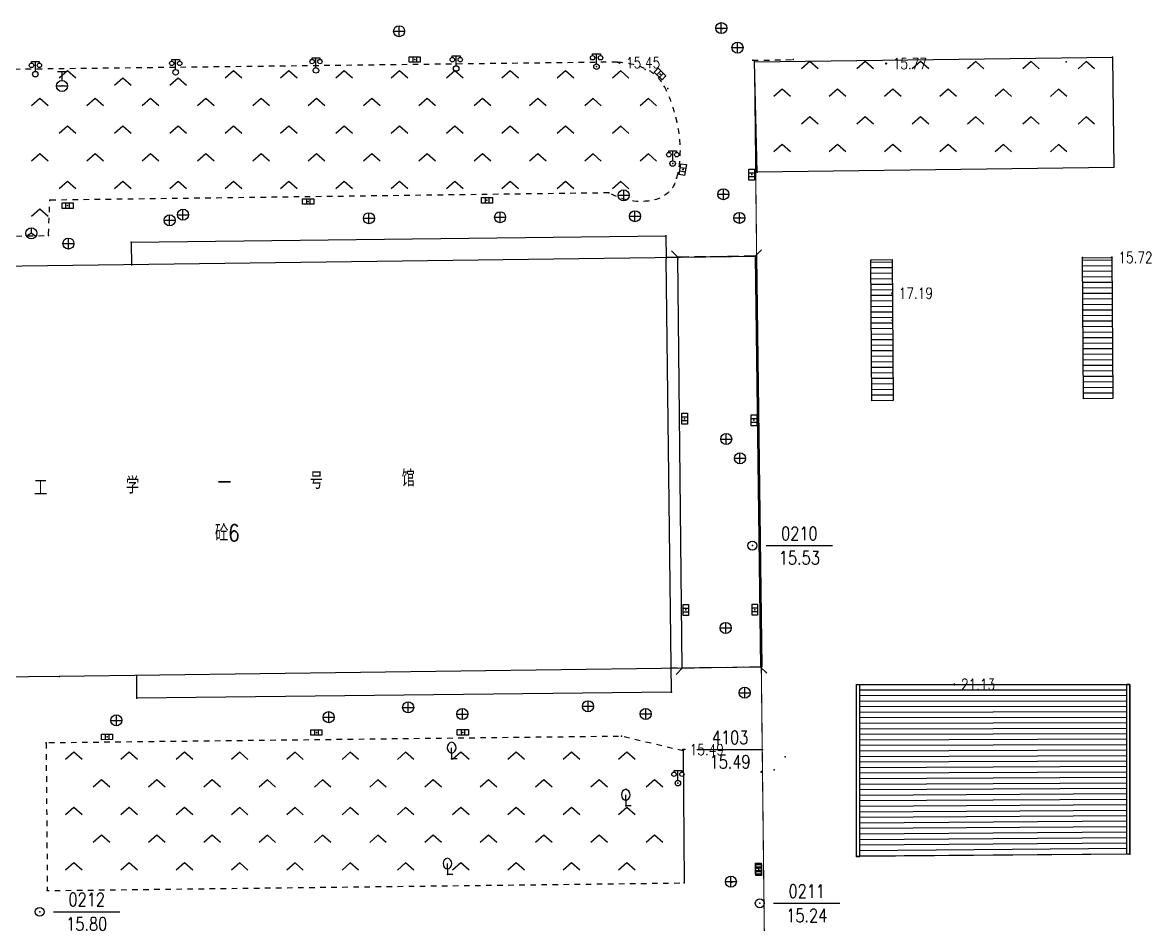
# Model space of a CAD drawing. Extents: x 940 to 2162, y 608 to 1562.
# Drawn here: x 1645.3 to 1747.4, y 802.5 to 884 of the extents above; entities that cross this region are included whole.
import ezdxf
from ezdxf.enums import TextEntityAlignment as Align

# ---------------------------------------------------------------- set-up
doc = ezdxf.new("R2010")
doc.units = 0
doc.header["$LTSCALE"] = 0.5
doc.header["$PDSIZE"] = 0.2
doc.linetypes.add('X5', pattern=[3, 2, -1])
doc.linetypes.add('X6', pattern=[2, 1, -1])
doc.layers.get('0').update_dxf_attribs({"linetype": 'CONTINUOUS'})
doc.layers.add('ASSIST', color=7, linetype='CONTINUOUS', plot=False)
for name, color, linetype in [('DLDW', 11, 'CONTINUOUS'), ('DLSS', 4, 'CONTINUOUS'), ('GCD', 1, 'CONTINUOUS'), ('GXYZ', 2, 'CONTINUOUS'), ('JMD', 6, 'CONTINUOUS'), ('KZD', 1, 'CONTINUOUS'), ('ZBTZ', 3, 'CONTINUOUS'), ('ZDH', 1, 'CONTINUOUS')]:
    doc.layers.add(name, color=color, linetype=linetype)
doc.styles.add('HZ', font='rs.shx', dxfattribs={"width": 0.8, "bigfont": 'hztxt.shx'})

# ---------------------------------------------------------------- blocks, each defined once
blk = doc.blocks.new('gc097')
for p, q in [((-0.7, 2), (-0.7, 2.3)), ((-0.7, 2.3), (0.7, 2.3)), ((0, 0.5), (0, 2.3)), ((0.7, 2.3), (0.7, 2))]:
    blk.add_line(p, q)
for centre, radius in [((-0.7, 1.6), 0.4), ((0, 0), 0.5), ((0.73, 1.6), 0.4)]:
    blk.add_circle(centre, radius)
blk = doc.blocks.new('gc048')
for q in [(-0.87, -0.5), (0, 1), (0.87, -0.5)]:
    blk.add_line((0, 0), q)
blk.add_circle((0, 0), 1)
blk = doc.blocks.new('gc041')
for p, q in [((-1, 0.5), (1, 0.5)), ((-1, -0.5), (-1, 0.5)), ((-0.33, 0.5), (-0.33, -0.5)), ((0.33, 0.5), (0.33, -0.5)), ((1, 0.5), (1, -0.5)), ((1, -0.5), (-1, -0.5))]:
    blk.add_line(p, q)
blk = doc.blocks.new('gc133')
for p, q in [((-0.8, 2.6), (0.8, 2.6)), ((0, 1), (0, 2.6)), ((-1, 0), (1, 0))]:
    blk.add_line(p, q)
blk.add_circle((0, 0), 1)
blk = doc.blocks.new('gc043')
for p, q in [((-1, 0), (1, 0)), ((0, -1), (0, 1))]:
    blk.add_line(p, q)
blk.add_circle((0, 0), 1)
blk = doc.blocks.new('gc143')
for p, q in [((0, 1), (0, 2)), ((0, 1), (0, 0)), ((1, 0), (0, 0))]:
    blk.add_line(p, q)
for centre, start, end in [((0.225, 2), 102.68038, 257.31962), ((-0.225, 2), 282.68038, 77.31962)]:
    blk.add_arc(centre, 1.025, start, end)
blk = doc.blocks.new('gc211')
for p, q in [((0, 0), (-1.5, -1.32)), ((1.5, -1.32), (0, 0))]:
    blk.add_line(p, q)
blk = doc.blocks.new('gc117')
blk.add_circle((0, 0), 0.8)
blk.add_point((0, 0))
blk = doc.blocks.new('GC200')
at = {"linetype": 'Continuous', "const_width": 0.2, "flags": 128}
blk.add_lwpolyline([(-0.1, 0, 1), (0.1, 0, 1)], format="xyb", close=True, dxfattribs=at)

msp = doc.modelspace()

# ---------------------------------------------------------------- linework, layer by layer
at = {"layer": 'ASSIST', "linetype": 'Continuous', "flags": 128}
for points in [[(1704.56, 862.81), (1711.56, 862.91), (1712.03, 825.76), (1704.96, 825.66)], [(1723.93, 862.6), (1724.04, 849.85), (1722.11, 849.83), (1722, 862.58)], [(1743.79, 862.78), (1743.9, 850.03), (1741.25, 850.01), (1741.14, 862.76)], [(1720.73, 808.65), (1720.73, 824.19), (1745.43, 824.19), (1745.43, 808.85)]]:
    msp.add_lwpolyline(points, close=True, dxfattribs=at)
at = {"layer": 'DLSS', "linetype": 'X6'}
msp.add_line((1711.34, 880.6, 15.53), (1714.98, 880.67, 15.48), dxfattribs=at)
at = {"layer": 'DLSS', "linetype": 'X6', "flags": 128}
for points in [[(1699.1, 880.44), (1590.79, 879.13)], [(1698.34, 868.62), (1647.8, 867.96)], [(1639.78, 864.64), (1647.67, 864.76), (1647.8, 867.96)], [(1705.06, 818.18), (1699.48, 819.5), (1647.48, 818.9)], [(1647.46, 818.89), (1647.57, 805.56), (1705.14, 806.25)]]:
    msp.add_lwpolyline(points, dxfattribs=at)
msp.add_lwpolyline([(1699.1, 880.44, -0.114618), (1701.85, 879.74, -0.155506), (1703.34, 878.24, -0.030301), (1703.86, 877.05, -0.022988), (1704.37, 875.41, -0.061468), (1704.76, 872.59, -0.065719), (1704.45, 869.94, -0.284628), (1702.42, 867.97, -0.187195), (1698.34, 868.62)], format="xyb", dxfattribs=at)
at = {"layer": 'DLSS', "linetype": 'Continuous', "const_width": 0.1, "flags": 128}
msp.add_lwpolyline([(1713.08, 740.43), (1711.49, 880.45)], dxfattribs=at)
at = {"layer": 'JMD', "linetype": 'Continuous'}
for p, q in [((1655.16, 864.15, 15.74), (1703.47, 864.75, 15.56)), ((1704.56, 862.81), (1703.99, 863.37)), ((1711.56, 862.91), (1712.12, 863.48)), ((1703.98, 823.49), (1703.5, 862.65)), ((1722.11, 849.83), (1722, 862.58)), ((1723.93, 862.35), (1722, 862.33)), ((1723.93, 862.6), (1724.04, 849.85)), ((1723.93, 862.6), (1724.04, 849.85)), ((1741.25, 850.01), (1741.14, 862.76)), ((1743.79, 862.53), (1741.14, 862.51)), ((1743.79, 862.78, 15.72), (1743.9, 850.03, 15.72)), ((1743.79, 862.78), (1743.9, 850.03)), ((1723.93, 861.85), (1722.01, 861.83)), ((1723.94, 861.35), (1722.01, 861.33)), ((1743.8, 862.03), (1741.15, 862.01)), ((1743.8, 861.53), (1741.15, 861.51)), ((1723.94, 860.85), (1722.02, 860.83)), ((1723.95, 860.35), (1722.02, 860.33)), ((1743.81, 861.03), (1741.16, 861.01)), ((1743.81, 860.53), (1741.16, 860.51)), ((1723.95, 859.85), (1722.03, 859.83)), ((1723.96, 859.35), (1722.03, 859.33)), ((1743.82, 860.03), (1741.16, 860.01)), ((1743.82, 859.53), (1741.17, 859.51)), ((1723.96, 858.85), (1722.03, 858.83)), ((1723.96, 858.35), (1722.04, 858.33)), ((1743.82, 859.03), (1741.17, 859.01)), ((1743.83, 858.53), (1741.18, 858.51)), ((1723.97, 857.85), (1722.04, 857.83)), ((1723.97, 857.35), (1722.05, 857.33)), ((1743.83, 858.03), (1741.18, 858.01)), ((1743.84, 857.53), (1741.19, 857.51)), ((1723.98, 856.85), (1722.05, 856.83)), ((1723.98, 856.35), (1722.06, 856.33)), ((1743.84, 857.03), (1741.19, 857.01)), ((1743.85, 856.53), (1741.19, 856.51)), ((1723.99, 855.85), (1722.06, 855.83)), ((1723.99, 855.35), (1722.06, 855.33)), ((1743.85, 856.03), (1741.2, 856.01)), ((1743.85, 855.53), (1741.2, 855.51)), ((1724, 854.85), (1722.07, 854.83)), ((1724, 854.35), (1722.07, 854.33)), ((1743.86, 855.03), (1741.21, 855.01)), ((1743.86, 854.53), (1741.21, 854.51)), ((1724, 853.85), (1722.08, 853.83)), ((1724.01, 853.35), (1722.08, 853.33)), ((1743.87, 854.03), (1741.22, 854.01)), ((1743.87, 853.53), (1741.22, 853.51)), ((1724.01, 852.85), (1722.09, 852.83)), ((1724.02, 852.35), (1722.09, 852.33)), ((1743.88, 853.03), (1741.22, 853.01)), ((1743.88, 852.53), (1741.23, 852.51)), ((1724.02, 851.85), (1722.09, 851.83)), ((1724.03, 851.35), (1722.1, 851.33)), ((1743.88, 852.03), (1741.23, 852.01)), ((1743.89, 851.53), (1741.24, 851.51)), ((1743.89, 851.03), (1741.24, 851.01)), ((1724.03, 850.85), (1722.1, 850.83)), ((1724.03, 850.35), (1722.11, 850.33)), ((1743.9, 850.53), (1741.25, 850.51)), ((1743.9, 850.03), (1741.25, 850.01)), ((1724.04, 849.85), (1722.11, 849.83)), ((1704.96, 825.66), (1704.41, 825.09)), ((1712.03, 825.76), (1712.6, 825.2)), ((1648.67, 824.91), (1595.96, 824.24, 15.66)), ((1720.73, 824.19), (1721.03, 824.19)), ((1720.73, 808.65), (1720.73, 824.19)), ((1721.03, 808.65), (1721.03, 824.19)), ((1721.03, 824.19), (1745.13, 824.19)), ((1721.03, 823.69), (1745.13, 823.7)), ((1745.43, 824.19), (1745.13, 824.19)), ((1745.13, 824.19), (1745.13, 808.85)), ((1745.43, 808.85), (1745.43, 824.19)), ((1721.03, 823.19), (1745.13, 823.21)), ((1721.03, 822.69), (1745.13, 822.71)), ((1721.03, 822.19), (1745.13, 822.22)), ((1721.03, 821.69), (1745.13, 821.73)), ((1721.03, 821.19), (1745.13, 821.23)), ((1721.03, 820.69), (1745.13, 820.74)), ((1721.03, 820.19), (1745.13, 820.24)), ((1721.03, 819.69), (1745.13, 819.75)), ((1721.03, 819.19), (1745.13, 819.26)), ((1721.03, 818.69), (1745.13, 818.76)), ((1721.03, 818.19), (1745.13, 818.27)), ((1721.03, 817.69), (1745.13, 817.78)), ((1721.03, 817.19), (1745.13, 817.28)), ((1721.03, 816.69), (1745.13, 816.79)), ((1721.03, 816.19), (1745.13, 816.29)), ((1721.03, 815.69), (1745.13, 815.8)), ((1721.03, 815.19), (1745.13, 815.31)), ((1721.03, 814.69), (1745.13, 814.81)), ((1721.03, 814.19), (1745.13, 814.32)), ((1721.03, 813.69), (1745.13, 813.83)), ((1721.03, 813.19), (1745.13, 813.33)), ((1721.03, 812.69), (1745.13, 812.84)), ((1721.03, 812.19), (1745.13, 812.34)), ((1721.03, 811.69), (1745.13, 811.85)), ((1721.03, 811.19), (1745.13, 811.36)), ((1721.03, 810.69), (1745.13, 810.86)), ((1721.03, 810.19), (1745.13, 810.37)), ((1721.03, 809.69), (1745.13, 809.88)), ((1721.03, 809.19), (1745.13, 809.38)), ((1720.73, 808.65), (1721.03, 808.65)), ((1721.03, 808.69), (1745.13, 808.89)), ((1745.43, 808.85), (1745.13, 808.85))]:
    msp.add_line(p, q, dxfattribs=at)
at = {"layer": 'JMD', "linetype": 'X5'}
for p, q in [((1703.5, 862.8), (1711.56, 862.91)), ((1704.56, 862.81), (1711.56, 862.91)), ((1712.03, 825.76), (1703.96, 825.65)), ((1712.03, 825.76), (1704.96, 825.66))]:
    msp.add_line(p, q, dxfattribs=at)
at = {"layer": 'JMD', "linetype": 'Continuous', "flags": 128}
for points, elevation in [([(1703.47, 864.75), (1703.5, 862.65)], 15.56), ([(1655.16, 864.15), (1655.18, 862.06)], 15.74), ([(1572.04, 861.05), (1711.67, 862.91), (1712.17, 825.76), (1648.67, 824.91)], 10.12), ([(1703.98, 823.49), (1655.65, 822.94), (1655.65, 825)], 15.55)]:
    msp.add_lwpolyline(points, dxfattribs=dict(at, elevation=elevation))
at = {"layer": 'JMD', "linetype": 'X5', "flags": 128}
msp.add_lwpolyline([(1711.56, 862.91), (1704.56, 862.81)], dxfattribs=at)
at = {"layer": 'KZD', "linetype": 'Continuous'}
for p, q in [((1712.55, 836.74), (1718.55, 836.74)), ((1706.29, 818.3), (1712.29, 818.3)), ((1713.22, 804.41), (1719.22, 804.41)), ((1648.13, 803.64), (1654.13, 803.64))]:
    msp.add_line(p, q, dxfattribs=at)
at = {"layer": 'ZBTZ', "linetype": 'Continuous', "elevation": 15.61, "flags": 128}
msp.add_lwpolyline([(1711.73, 870.49), (1711.49, 880.45), (1743.85, 880.88), (1743.98, 870.92)], close=True, dxfattribs=at)
at = {"layer": 'ZBTZ', "linetype": 'Continuous', "flags": 128}
msp.add_lwpolyline([(1705.06, 818.18), (1705.14, 806.25)], dxfattribs=at)
at = {"layer": 'ZDH', "linetype": 'Continuous'}
for p in [(1679.37, 883.23, 15.31), (1708.49, 883.51, 15.52), (1708.59, 883.48, 15.5), (1709.96, 881.75, 15.51), (1710, 881.75, 15.5), (1680.78, 880.67, 15.29), (1714.98, 880.67, 15.48), (1743.85, 880.88, 15.62), (1697.21, 880.03, 16.29), (1699.1, 880.44, 15.47), (1699.28, 880.38, 15.45), (1701.6, 879.77, 15.44), (1711.34, 880.6, 15.53), (1711.49, 880.45, 15.58), (1723.4, 880.31, 15.77), (1739.67, 880.46, 15.63), (1702.96, 879.36, 15.44), (1648.9, 878.28, 12.65), (1703.34, 878.24, 15.44), (1703.67, 878.05, 15.42), (1704.37, 875.41, 15.44), (1704.46, 875.11, 15.44), (1704.1, 871.27, 15.58), (1705.01, 870.72, 15.48), (1705.04, 870.73, 15.47), (1711.73, 870.49, 15.61), (1704.45, 869.94, 15.49), (1711.24, 870.27, 15.48), (1698.34, 868.62, 15.59), (1699.67, 868.4, 15.57), (1708.68, 868.5, 15.54), (1708.68, 868.48, 15.54), (1708.75, 868.49, 15.53), (1647.8, 867.96, 15.74), (1649.4, 867.47, 15.72), (1671.15, 867.84, 15.68), (1687.31, 867.95, 15.63), (1659.83, 866.65, 15.71), (1676.64, 866.33, 15.68), (1688.5, 866.42, 15.64), (1700.69, 866.51, 15.58), (1710.13, 866.36, 15.54), (1710.14, 866.35, 15.53), (1710.24, 866.37, 15.5), (1658.63, 866.14, 15.72), (1646.13, 864.97, 15.75), (1647.67, 864.76, 15.74), (1703.47, 864.75, 15.56), (1649.48, 864.04, 15.74), (1655.16, 864.15, 15.74), (1704.57, 862.66, 15.56), (1711.67, 862.91, 15.65), (1722, 862.55, 15.69), (1741.14, 862.79, 15.72), (1743.79, 862.78, 15.72), (1723.94, 859.55, 17.19), (1723.94, 857.1, 18.41), (1705.18, 848.2, 15.53), (1711.45, 848.07, 15.5), (1708.94, 846.37, 15.55), (1710.18, 844.63, 15.52), (1705.29, 830.92, 15.52), (1711.53, 830.94, 15.5), (1708.89, 829.3, 15.55), (1648.67, 824.91, 15.76), (1703.98, 823.49, 15.55), (1729.56, 824.19, 21.13), (1655.65, 822.94, 15.71), (1710.61, 823.44, 15.51), (1680.19, 822.12, 15.65), (1685.09, 821.51, 15.63), (1696.45, 822.22, 15.57), (1701.66, 821.52, 15.54), (1653.81, 820.94, 15.69), (1673.01, 821.23, 15.68), (1652.97, 819.45, 15.68), (1671.89, 819.85, 15.67), (1685.13, 819.86, 15.63), (1699.48, 819.5, 15.56), (1647.46, 818.89, 15.66), (1647.48, 818.9, 15.66), (1684.12, 817.47, 16.01), (1705.04, 818.3, 15.49), (1705.06, 818.18, 15.51), (1705.2, 818.3, 15.49), (1714.28, 817.64, 15.55), (1713.28, 816.47, 15.78), (1712.1, 816.26, 15.48), (1712.12, 816.31, 15.48), (1704.57, 815.27, 15.3), (1699.86, 813.21, 15.28), (1720.73, 808.65, 15.41), (1745.43, 808.85, 15.39), (1711.84, 807.54, 15.32), (1711.88, 807.42, 15.33), (1683.74, 807, 15.97), (1705.14, 806.25, 15.26), (1709.36, 806.37, 15.36), (1709.41, 806.34, 15.35), (1709.44, 806.33, 15.37), (1647.57, 805.56, 15.74)]:
    msp.add_point(p, dxfattribs=at)

# ---------------------------------------------------------------- block references
at = {"layer": 'DLDW', "linetype": 'Continuous', "xscale": 0.5, "yscale": 0.5}
for p in [(1659.17, 879.52, 10.46), (1671.85, 879.69, 10.46), (1684.53, 879.86, 10.46), (1697.21, 880.03, 16.29), (1646.49, 879.35, 10.46), (1704.1, 871.27, 15.58), (1704.57, 815.27, 15.3)]:
    msp.add_blockref('gc097', p, dxfattribs=at)
at = {"layer": 'GCD', "linetype": 'Continuous'}
ref = msp.add_blockref('GC200', (1699.28, 880.38, 15.45), dxfattribs=dict(at, xscale=0.5, yscale=0.5, zscale=0.5))
ref.add_attrib('height', '15.45', dxfattribs={"linetype": 'Continuous', "height": 1, "style": 'HZ', "width": 0.8}).set_placement((1699.88, 880.38, 15.45), align=Align.MIDDLE_LEFT)
ref = msp.add_blockref('GC200', (1723.4, 880.31, 15.77), dxfattribs=dict(at, xscale=0.5, yscale=0.5, zscale=0.5))
ref.add_attrib('height', '15.77', dxfattribs={"linetype": 'Continuous', "height": 1, "style": 'HZ', "width": 0.8}).set_placement((1724, 880.31, 15.77), align=Align.MIDDLE_LEFT)
ref = msp.add_blockref('GC200', (1743.79, 862.78, 15.72), dxfattribs=dict(at, xscale=0.5, yscale=0.5, zscale=0.5))
ref.add_attrib('height', '15.72', dxfattribs={"linetype": 'Continuous', "height": 1, "style": 'HZ', "width": 0.8}).set_placement((1744.39, 862.78, 15.72), align=Align.MIDDLE_LEFT)
ref = msp.add_blockref('GC200', (1723.94, 859.55, 17.19), dxfattribs=dict(at, xscale=0.5, yscale=0.5, zscale=0.5))
ref.add_attrib('height', '17.19', dxfattribs={"linetype": 'Continuous', "height": 1, "style": 'HZ', "width": 0.8}).set_placement((1724.54, 859.55, 17.19), align=Align.MIDDLE_LEFT)
ref = msp.add_blockref('GC200', (1729.56, 824.19, 21.13), dxfattribs=dict(at, xscale=0.5, yscale=0.5, zscale=0.5))
ref.add_attrib('height', '21.13', dxfattribs={"linetype": 'Continuous', "height": 1, "style": 'HZ', "width": 0.8}).set_placement((1730.16, 824.19, 21.13), align=Align.MIDDLE_LEFT)
ref = msp.add_blockref('GC200', (1705.04, 818.3, 15.49), dxfattribs=dict(at, xscale=0.5, yscale=0.5, zscale=0.5))
ref.add_attrib('height', '15.49', dxfattribs={"linetype": 'Continuous', "height": 1, "style": 'HZ', "width": 0.8}).set_placement((1705.64, 818.3, 15.49), align=Align.MIDDLE_LEFT)
at = {"layer": 'GXYZ', "linetype": 'Continuous', "xscale": 0.5, "yscale": 0.5}
for name, p in [('gc043', (1679.37, 883.23, 15.31)), ('gc043', (1708.49, 883.51, 15.52)), ('gc043', (1709.96, 881.75, 15.51)), ('gc133', (1648.9, 878.28, 12.65)), ('gc043', (1699.67, 868.4, 15.57)), ('gc043', (1708.68, 868.5, 15.54)), ('gc043', (1658.63, 866.14, 15.72)), ('gc043', (1659.83, 866.65, 15.71)), ('gc043', (1676.64, 866.33, 15.68)), ('gc043', (1688.5, 866.42, 15.64)), ('gc043', (1700.69, 866.51, 15.58)), ('gc043', (1710.13, 866.36, 15.54)), ('gc048', (1646.13, 864.97, 15.75)), ('gc043', (1649.48, 864.04, 15.74)), ('gc043', (1708.94, 846.37, 15.55)), ('gc043', (1710.18, 844.63, 15.52)), ('gc043', (1708.89, 829.3, 15.55)), ('gc043', (1710.61, 823.44, 15.51)), ('gc043', (1680.19, 822.12, 15.65)), ('gc043', (1696.45, 822.22, 15.57)), ('gc043', (1653.81, 820.94, 15.69)), ('gc043', (1673.01, 821.23, 15.68)), ('gc043', (1685.09, 821.51, 15.63)), ('gc043', (1701.66, 821.52, 15.54)), ('gc043', (1709.36, 806.37, 15.36))]:
    msp.add_blockref(name, p, dxfattribs=at)
at = {"layer": 'GXYZ', "linetype": 'Continuous', "xscale": 0.5, "yscale": 0.5, "zscale": 0.5}
for p in [(1680.78, 880.67, 15.29), (1671.15, 867.84, 15.68), (1671.89, 819.85, 15.67), (1685.13, 819.86, 15.63)]:
    msp.add_blockref('gc041', p, dxfattribs=at)
at = {"layer": 'GXYZ', "linetype": 'Continuous', "yscale": 0.5, "zscale": 0.5}
for p, xscale, rotation in [((1702.96, 879.36, 15.44), 0.5, 135.1213497982516), ((1705.01, 870.72, 15.48), 0.5, 80.12070687590962), ((1711.24, 870.27, 15.48), 0.5, 90), ((1649.4, 867.47, 15.72), 0.5, 180), ((1687.31, 867.95, 15.63), 0.4999999999999999, 0.02003087197148671), ((1705.18, 848.2, 15.53), 0.5, 90), ((1711.45, 848.07, 15.5), 0.5, 90), ((1705.29, 830.92, 15.52), 0.5, 90), ((1711.53, 830.94, 15.5), 0.5, 90), ((1652.97, 819.45, 15.68), 0.5, 0.7940883637511936), ((1711.84, 807.54, 15.32), 0.5, 90), ((1711.88, 807.42, 15.33), 0.5, 270)]:
    msp.add_blockref('gc041', p, dxfattribs=dict(at, xscale=xscale, rotation=rotation))
at = {"layer": 'KZD', "linetype": 'Continuous', "xscale": 0.5, "yscale": 0.5}
for p in [(1711.3, 836.74, 15.53), (1711.97, 804.41, 15.24), (1646.88, 803.64, 15.8)]:
    msp.add_blockref('gc117', p, dxfattribs=at)
at = {"layer": 'ZBTZ', "linetype": 'Continuous', "xscale": 0.5, "yscale": 0.5}
for name, p in [('gc211', (1649.4, 879.64)), ('gc211', (1664.4, 879.64)), ('gc211', (1669.4, 879.64)), ('gc211', (1674.4, 879.64)), ('gc211', (1679.4, 879.64)), ('gc211', (1684.4, 879.64)), ('gc211', (1689.4, 879.64)), ('gc211', (1694.4, 879.64)), ('gc211', (1699.4, 879.64)), ('gc211', (1716.49, 880.49)), ('gc211', (1721.49, 880.49)), ('gc211', (1726.49, 880.49)), ('gc211', (1731.49, 880.49)), ('gc211', (1736.49, 880.49)), ('gc211', (1741.49, 880.49)), ('gc211', (1654.4, 878.98)), ('gc211', (1659.4, 878.98)), ('gc211', (1713.99, 877.99)), ('gc211', (1718.99, 877.99)), ('gc211', (1723.99, 877.99)), ('gc211', (1728.99, 877.99)), ('gc211', (1733.99, 877.99)), ('gc211', (1738.99, 877.99)), ('gc211', (1646.9, 877.14)), ('gc211', (1651.9, 877.14)), ('gc211', (1656.9, 877.14)), ('gc211', (1661.9, 877.14)), ('gc211', (1666.9, 877.14)), ('gc211', (1671.9, 877.14)), ('gc211', (1676.9, 877.14)), ('gc211', (1681.9, 877.14)), ('gc211', (1686.9, 877.14)), ('gc211', (1691.9, 877.14)), ('gc211', (1696.9, 877.14)), ('gc211', (1701.9, 877.14)), ('gc211', (1649.4, 874.64)), ('gc211', (1654.4, 874.64)), ('gc211', (1659.4, 874.64)), ('gc211', (1664.4, 874.64)), ('gc211', (1669.4, 874.64)), ('gc211', (1674.4, 874.64)), ('gc211', (1679.4, 874.64)), ('gc211', (1684.4, 874.64)), ('gc211', (1689.4, 874.64)), ('gc211', (1694.4, 874.64)), ('gc211', (1699.4, 874.64)), ('gc211', (1716.49, 875.49)), ('gc211', (1721.49, 875.49)), ('gc211', (1726.49, 875.49)), ('gc211', (1731.49, 875.49)), ('gc211', (1736.49, 875.49)), ('gc211', (1741.49, 875.49)), ('gc211', (1713.99, 872.99)), ('gc211', (1718.99, 872.99)), ('gc211', (1723.99, 872.99)), ('gc211', (1728.99, 872.99)), ('gc211', (1733.99, 872.99)), ('gc211', (1738.99, 872.99)), ('gc211', (1646.9, 872.14)), ('gc211', (1651.9, 872.14)), ('gc211', (1656.9, 872.14)), ('gc211', (1661.9, 872.14)), ('gc211', (1666.9, 872.14)), ('gc211', (1671.9, 872.14)), ('gc211', (1676.9, 872.14)), ('gc211', (1681.9, 872.14)), ('gc211', (1686.9, 872.14)), ('gc211', (1691.9, 872.14)), ('gc211', (1696.9, 872.14)), ('gc211', (1701.9, 872.14)), ('gc211', (1649.4, 869.64)), ('gc211', (1654.4, 869.64)), ('gc211', (1659.4, 869.64)), ('gc211', (1664.4, 869.64)), ('gc211', (1669.4, 869.64)), ('gc211', (1674.4, 869.64)), ('gc211', (1679.4, 869.64)), ('gc211', (1684.4, 869.64)), ('gc211', (1689.4, 869.64)), ('gc211', (1694.4, 869.64)), ('gc211', (1699.4, 869.64)), ('gc211', (1646.9, 867.14)), ('gc143', (1684.12, 817.47, 16.01)), ('gc211', (1649.96, 818.06)), ('gc211', (1654.96, 818.06)), ('gc211', (1659.96, 818.06)), ('gc211', (1664.96, 818.06)), ('gc211', (1669.96, 818.06)), ('gc211', (1674.96, 818.06)), ('gc211', (1679.96, 818.06)), ('gc211', (1684.96, 818.06)), ('gc211', (1689.96, 818.06)), ('gc211', (1694.96, 818.06)), ('gc211', (1699.96, 818.06)), ('gc211', (1652.46, 815.56)), ('gc211', (1657.46, 815.56)), ('gc211', (1662.46, 815.56)), ('gc211', (1667.46, 815.56)), ('gc211', (1672.46, 815.56)), ('gc211', (1677.46, 815.56)), ('gc211', (1682.46, 815.56)), ('gc211', (1687.46, 815.56)), ('gc211', (1692.46, 815.56)), ('gc211', (1697.46, 815.56)), ('gc211', (1702.46, 815.56)), ('gc143', (1699.86, 813.21, 15.28)), ('gc211', (1649.96, 813.06)), ('gc211', (1654.96, 813.06)), ('gc211', (1659.96, 813.06)), ('gc211', (1664.96, 813.06)), ('gc211', (1669.96, 813.06)), ('gc211', (1674.96, 813.06)), ('gc211', (1679.96, 813.06)), ('gc211', (1684.96, 813.06)), ('gc211', (1689.96, 813.06)), ('gc211', (1694.96, 813.06)), ('gc211', (1699.96, 813.06)), ('gc211', (1652.46, 810.56)), ('gc211', (1657.46, 810.56)), ('gc211', (1662.46, 810.56)), ('gc211', (1667.46, 810.56)), ('gc211', (1672.46, 810.56)), ('gc211', (1677.46, 810.56)), ('gc211', (1682.46, 810.56)), ('gc211', (1687.46, 810.56)), ('gc211', (1692.46, 810.56)), ('gc211', (1697.46, 810.56)), ('gc211', (1702.46, 810.56)), ('gc143', (1683.74, 807, 15.97)), ('gc211', (1649.96, 808.06)), ('gc211', (1654.96, 808.06)), ('gc211', (1659.96, 808.06)), ('gc211', (1664.96, 808.06)), ('gc211', (1669.96, 808.06)), ('gc211', (1674.96, 808.06)), ('gc211', (1679.96, 808.06)), ('gc211', (1684.96, 808.06)), ('gc211', (1689.96, 808.06)), ('gc211', (1694.96, 808.06)), ('gc211', (1699.96, 808.06))]:
    msp.add_blockref(name, p, dxfattribs=at)

# ---------------------------------------------------------------- texts
at = {"layer": 'JMD', "linetype": 'Continuous', "style": 'HZ', "width": 0.8}
for s, p in [('学', (1654.67, 841.44)), ('号', (1671.29, 841.86)), ('馆', (1679.6, 842.07)), ('工', (1646.36, 841.23)), ('一', (1662.98, 841.65))]:
    msp.add_text(s, height=1.5, dxfattribs=at).set_placement(p)
msp.add_text('砼6', height=1.5, dxfattribs=at).set_placement((1663.84, 837.97), align=Align.MIDDLE)
at = {"layer": 'KZD', "linetype": 'Continuous', "style": 'HZ', "width": 0.8}
for s, p in [('0210', (1715.55, 837.84)), ('15.53', (1715.55, 835.64)), ('4103', (1709.29, 819.4)), ('15.49', (1709.29, 817.2)), ('0212', (1651.13, 804.74)), ('0211', (1716.22, 805.51)), ('15.80', (1651.13, 802.54)), ('15.24', (1716.22, 803.31))]:
    msp.add_text(s, height=1.2, dxfattribs=at).set_placement(p, align=Align.MIDDLE)

doc.saveas('drawing.dxf')
